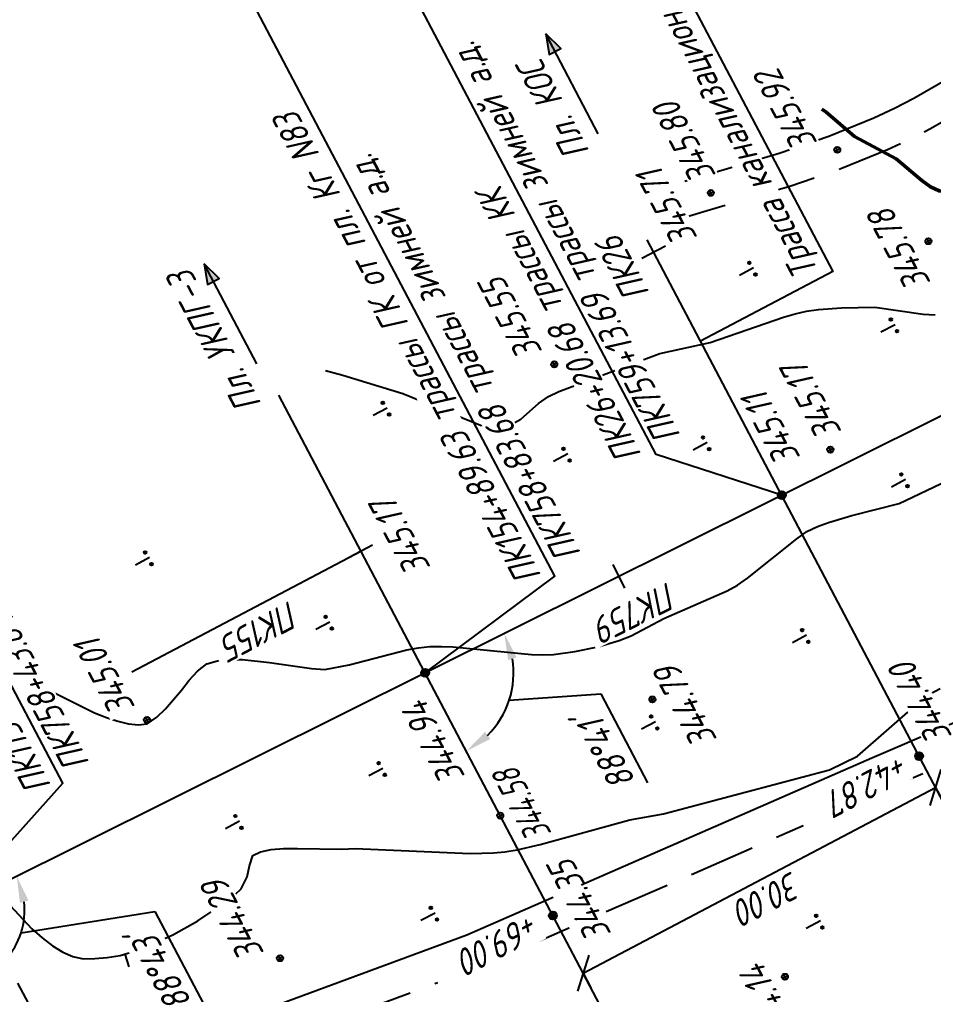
# Model space of a CAD drawing. Extents: x 1517488 to 1518012, y 2189588 to 2190112.
# Drawn here: x 1517687.6 to 1517756.4, y 2189921.6 to 2189995 of the extents above; entities that cross this region are included whole.
import ezdxf
from ezdxf.enums import TextEntityAlignment as Align

# ---------------------------------------------------------------- set-up
doc = ezdxf.new("R2010")
doc.units = 0
doc.linetypes.add('ИИDash_50_20', pattern=[7, 5, -2])
doc.linetypes.add('ИИDash_80_20', pattern=[10, 8, -2])
for name, color, linetype, lineweight in [('ИИ_ДОРОГА_025', 7, 'Continuous', 25), ('ИИ_ОТМЕТКА_025', 7, 'Continuous', 25), ('ИИ_ПИКЕТАЖ_025', 7, 'Continuous', 25), ('ИИ_РАЗМЕР_025', 7, 'Continuous', 25), ('ИИ_РЕЛЬЕФ_025', 34, 'Continuous', 25), ('ИИ_РЕЛЬЕФ_050', 34, 'Continuous', 50), ('ИИ_ТЕКСТ_025', 7, 'Continuous', 25), ('ИИ_ТРАССА_АД_025', 1, 'Continuous', 25), ('ИИ_ТРАССА_ТРУБ_025', 7, 'Continuous', 25), ('ИИ_УГОДЬЯ_025', 7, 'Continuous', 25)]:
    doc.layers.add(name, color=color, linetype=linetype, lineweight=lineweight)
doc.styles.add('VNIPISIMPLEXCUR', font='simplex.shx', dxfattribs={"width": 0.8, "oblique": 15})
doc.dimstyles.new('ИИ-1000-м-dm$0', dxfattribs={"dimtxt": 2.5, "dimasz": 2.5, "dimexe": 1.25, "dimexo": 0, "dimgap": 1, "dimtad": 1, "dimtoh": 1, "dimzin": 1, "dimdsep": 46, "dimtxsty": 'VNIPISIMPLEXCUR', "dimblk": 'OBLIQUE', "dimcen": 2.5, "dimaunit": 1, "dimazin": 0, "dimtfac": 1, "dimtmove": 1, "dimatfit": 2, "dimfxl": 1, "dimarcsym": 0})
doc.dimstyles.new('ИИ-1000-м-dm$2', dxfattribs={"dimtxt": 2.5, "dimasz": 2.5, "dimexe": 1.25, "dimexo": 0, "dimgap": 1, "dimtad": 2, "dimtoh": 1, "dimzin": 1, "dimdsep": 46, "dimtxsty": 'VNIPISIMPLEXCUR', "dimcen": 2.5, "dimaunit": 1, "dimazin": 0, "dimtfac": 1, "dimtmove": 1, "dimatfit": 2, "dimfxl": 1, "dimarcsym": 0})

# ---------------------------------------------------------------- blocks, each defined once
blk = doc.blocks.new('PICKET')
at = {"color": 0, "linetype": 'Continuous', "lineweight": 25}
for p, q in [((-0.23, 0), (0.23, 0)), ((0, 0.23), (0, -0.23))]:
    blk.add_line(p, q, dxfattribs=at)
blk.add_circle((0, 0), 0.23, dxfattribs=at)
at = {"color": 0, "linetype": 'Continuous', "style": 'VNIPISIMPLEXCUR', "oblique": 15, "width": 0.8}
blk.add_attdef('OTMETKA', (1.25, 0.3), '', height=2, dxfattribs=at)
at = {"color": 8, "linetype": 'Continuous', "style": 'VNIPISIMPLEXCUR', "oblique": 15, "width": 0.8, "flags": 1}
blk.add_attdef('NOMER', (1.25, -2.7), '', height=2, dxfattribs=at)
blk = doc.blocks.new('ИИ05407')
at = {"linetype": 'Continuous', "lineweight": 25}
h = blk.add_hatch(color=0, dxfattribs=at)
edge = h.paths.add_edge_path()
edge.add_arc((-0.5, 0.1), 0.1, 0, 360)
h = blk.add_hatch(color=0, dxfattribs=at)
edge = h.paths.add_edge_path()
edge.add_arc((0.5, 0.1), 0.1, 0, 360)
at = {"color": 0, "linetype": 'Continuous', "lineweight": 25}
blk.add_lwpolyline([(0, 0), (0, 1.2)], dxfattribs=at)
for centre in [(-0.5, 0.1), (0.5, 0.1)]:
    blk.add_circle(centre, 0.1, dxfattribs=at)
blk = doc.blocks.new('ИИ15001')
at = {"color": 0, "linetype": 'Continuous', "lineweight": 25}
blk.add_lwpolyline([(0, 1), (0, -1)], dxfattribs=at)
at = {"color": 0, "linetype": 'Continuous', "lineweight": 25, "style": 'VNIPISIMPLEXCUR', "oblique": 15, "width": 0.8}
blk.add_attdef('STATIONING', text='', height=2, dxfattribs=at).set_placement((0, 2), align=Align.CENTER)
at = {"color": 7, "linetype": 'Continuous', "lineweight": 25, "style": 'VNIPISIMPLEXCUR', "oblique": 15, "width": 0.8}
blk.add_attdef('HEIGHT', text='', height=2, dxfattribs=at).set_placement((0, -2), align=Align.TOP_CENTER)
blk = doc.blocks.new('ИИ150022')
at = {"linetype": 'Continuous', "lineweight": 25}
h = blk.add_hatch(color=0, dxfattribs=at)
edge = h.paths.add_edge_path()
edge.add_arc((0, 0), 0.3, 0, 360)
at = {"color": 0, "linetype": 'Continuous', "lineweight": 25}
blk.add_circle((0, 0), 0.3, dxfattribs=at)
at = {"color": 0, "linetype": 'Continuous', "style": 'VNIPISIMPLEXCUR', "oblique": 15, "width": 0.8}
for tag, p in [('STATIONING1', (1, 4.7)), ('STATIONING2', (1, 1.3))]:
    blk.add_attdef(tag, p, '', height=2, dxfattribs=at)
at = {"color": 7, "linetype": 'Continuous', "style": 'VNIPISIMPLEXCUR', "oblique": 15, "width": 0.8}
blk.add_attdef('HEIGHT', text='', height=2, dxfattribs=at).set_placement((0, -1.3), align=Align.TOP_CENTER)
blk = doc.blocks.new('ИИ15002')
at = {"linetype": 'Continuous', "lineweight": 25}
h = blk.add_hatch(color=0, dxfattribs=at)
edge = h.paths.add_edge_path()
edge.add_arc((0, 0), 0.3, 0, 360)
at = {"color": 0, "linetype": 'Continuous', "lineweight": 25}
blk.add_circle((0, 0), 0.3, dxfattribs=at)
at = {"color": 0, "linetype": 'Continuous', "style": 'VNIPISIMPLEXCUR', "oblique": 15, "width": 0.8}
blk.add_attdef('STATIONING', (1, 1.3), '', height=2, rotation=90, dxfattribs=at)
at = {"color": 7, "linetype": 'Continuous', "style": 'VNIPISIMPLEXCUR', "oblique": 15, "width": 0.8}
blk.add_attdef('HEIGHT', text='', height=2, dxfattribs=at).set_placement((0, -1.3), align=Align.TOP_CENTER)
blk = doc.blocks.new('ИИ053296')
at = {"color": 0, "linetype": 'Continuous', "lineweight": 25}
blk.add_lwpolyline([(0, 0), (1, 0)], dxfattribs=at)
blk = doc.blocks.new('ИИ15008')
at = {"linetype": 'Continuous', "lineweight": 25}
blk.add_hatch(color=0, dxfattribs=at).paths.add_polyline_path([(0, 0), (1.5, -0.5), (1.5, 0.5)])
at = {"color": 0, "linetype": 'Continuous', "lineweight": 25}
blk.add_lwpolyline([(0, 0), (1.5, -0.5), (1.5, 0.5)], close=True, dxfattribs=at)
blk.add_lwpolyline([(8.5, 0), (0, 0)], dxfattribs=at)
blk = doc.blocks.new('*D23')
at = {"layer": 'Defpoints', "color": 0, "transparency": 16777216}
for p in [(1517814.441, 2189993.765), (1517707.086, 2189966.699), (1517724.752, 2189945.437), (1517583.525, 2189878.795), (1517834.42, 2189724.983)]:
    blk.add_point(p, dxfattribs=at)
at = {"layer": 'ИИ_РАЗМЕР_025', "color": 0, "lineweight": -2, "transparency": 16777216}
for p, q in [((1517724.44, 2189943.751), (1517731.324, 2189944.207)), ((1517731.324, 2189944.207), (1517734.849, 2189937.516))]:
    blk.add_line(p, q, dxfattribs=at)
blk.add_arc((1517718.097, 2189945.797), 6.664, 315.03946, 9.20858, dxfattribs=at)
at = {"layer": 'ИИ_РАЗМЕР_025', "color": 0, "transparency": 16777216}
for points in [[(1517724.359, 2189946.761), (1517724.993, 2189946.966), (1517724.063, 2189948.767)], [(1517723.011, 2189940.82), (1517722.615, 2189941.356), (1517721.204, 2189939.901)]]:
    blk.add_solid(points, dxfattribs=at)
at = {"layer": 'ИИ_РАЗМЕР_025', "color": 0, "transparency": 16777216, "insert": (1517731.707, 2189939.852), "char_height": 2, "attachment_point": 5, "rotation": 117.7798, "style": 'VNIPISIMPLEXCUR'}
blk.add_mtext("88°41'", dxfattribs=at)
blk = doc.blocks.new('*D24')
at = {"layer": 'Defpoints', "color": 0, "transparency": 16777216}
for p in [(1517814.441, 2189993.765), (1517687.048, 2189924.909), (1517697, 2189900), (1517583.525, 2189878.795), (1517720.64, 2189855.08)]:
    blk.add_point(p, dxfattribs=at)
at = {"layer": 'ИИ_РАЗМЕР_025', "color": 0, "lineweight": -2, "transparency": 16777216}
for p, q in [((1517687.671, 2189926.226), (1517697.747, 2189927.842)), ((1517697.747, 2189927.842), (1517701.414, 2189920.882)), ((1517697, 2189900), (1517684.337, 2189924.061))]:
    blk.add_line(p, q, dxfattribs=at)
blk.add_arc((1517682.283, 2189927.965), 5.662, 318.10359, 6.12109, dxfattribs=at)
at = {"layer": 'ИИ_РАЗМЕР_025', "color": 0, "transparency": 16777216}
for points in [[(1517687.592, 2189928.475), (1517688.232, 2189928.662), (1517687.351, 2189930.489)], [(1517686.702, 2189923.922), (1517686.292, 2189924.447), (1517684.919, 2189922.955)]]:
    blk.add_solid(points, dxfattribs=at)
at = {"layer": 'ИИ_РАЗМЕР_025', "color": 0, "transparency": 16777216, "insert": (1517698.201, 2189923.353), "char_height": 2, "attachment_point": 5, "rotation": 117.7798, "style": 'VNIPISIMPLEXCUR'}
blk.add_mtext("88°43'", dxfattribs=at)
blk = doc.blocks.new('_Oblique')
at = {"color": 0, "linetype": 'ByBlock', "lineweight": -2}
blk.add_line((-0.5, -0.5), (0.5, 0.5), dxfattribs=at)
blk = doc.blocks.new('*D29')
at = {"layer": 'Defpoints', "color": 0, "transparency": 16777216}
for p in [(1517756.552, 2189937.166), (1517756.552, 2189937.166), (1517730.01, 2189923.184)]:
    blk.add_point(p, dxfattribs=at)
at = {"layer": 'ИИ_РАЗМЕР_025', "color": 0, "lineweight": -2, "transparency": 16777216}
for p, q in [((1517730.01, 2189923.184), (1517756.552, 2189937.166)), ((1517756.552, 2189937.166), (1517757.135, 2189936.06)), ((1517730.01, 2189923.184), (1517730.592, 2189922.078))]:
    blk.add_line(p, q, dxfattribs=at)
at = {"layer": 'ИИ_РАЗМЕР_025', "color": 0, "lineweight": -2, "transparency": 16777216, "xscale": 2, "yscale": 2, "zscale": 2}
for p, rotation in [((1517756.552, 2189937.166), 27.77979618592597), ((1517730.01, 2189923.184), 207.779796185926)]:
    blk.add_blockref('_Oblique', p, dxfattribs=dict(at, rotation=rotation))
at = {"layer": 'ИИ_РАЗМЕР_025', "color": 0, "transparency": 16777216, "insert": (1517743.98, 2189928.848), "char_height": 2, "attachment_point": 5, "rotation": 207.7798, "style": 'VNIPISIMPLEXCUR'}
blk.add_mtext('30.00', dxfattribs=at)

msp = doc.modelspace()

# ---------------------------------------------------------------- linework, layer by layer
for points, elevation in [([(1517718.097, 2189945.797), (1517727.862, 2189953.078), (1517703.491, 2189999.34)], 344.94), ([(1517682.254, 2189927.951), (1517690.82, 2189937.506), (1517666.45, 2189983.768)], 344.41)]:
    msp.add_lwpolyline(points, dxfattribs=dict(elevation=elevation))
at = {"layer": 'ИИ_ДОРОГА_025', "flags": 128}
for points in [[(1517737.667, 2189982.808), (1517738.591, 2189983.088), (1517744.779, 2189984.92), (1517748.501, 2189986.2), (1517751.89, 2189987.583), (1517753.443, 2189988.305), (1517754.91, 2189989.051), (1517759.401, 2189991.646), (1517761.195, 2189992.72)], [(1517691.338, 2189915.047), (1517721.243, 2189926.069), (1517751.751, 2189939.408), (1517794.67, 2189957.828), (1517813.816, 2189968.465), (1517817.812, 2189970.917)]]:
    msp.add_lwpolyline(points, dxfattribs=at)
at = {"layer": 'ИИ_ДОРОГА_025', "linetype": 'ИИDash_50_20', "flags": 128}
for points in [[(1517735.922, 2189979.563), (1517739.337, 2189980.598), (1517745.571, 2189982.442), (1517749.416, 2189983.765), (1517752.93, 2189985.199), (1517754.581, 2189985.967), (1517756.151, 2189986.765), (1517760.721, 2189989.406), (1517762.418, 2189990.399)], [(1517692.57, 2189912.73), (1517722.215, 2189923.655), (1517752.785, 2189937.022), (1517795.817, 2189955.491), (1517815.128, 2189966.219), (1517819.027, 2189968.612)]]:
    msp.add_lwpolyline(points, dxfattribs=at)
at = {"layer": 'ИИ_ДОРОГА_025', "linetype": 'ИИDash_80_20', "flags": 128}
msp.add_lwpolyline([(1517673.66, 2189949.09), (1517686.631, 2189923.903), (1517691.338, 2189915.047)], dxfattribs=at)
at = {"layer": 'ИИ_ПИКЕТАЖ_025', "elevation": 345.11}
msp.add_lwpolyline([(1517744.96, 2189959.172), (1517735.514, 2189962.243), (1517715.157, 2190000.888)], dxfattribs=at)
at = {"layer": 'ИИ_ПИКЕТАЖ_025', "color": 4}
msp.add_lwpolyline([(1517696.023, 2189945.884), (1517713.266, 2189954.968)], dxfattribs=at)
at = {"layer": 'ИИ_РЕЛЬЕФ_025'}
for points, elevation in [([(1517710.598, 2189968.549), (1517711.898, 2189968.22), (1517716.421, 2189966.83), (1517722.279, 2189964.45), (1517723.04, 2189964.397), (1517724.637, 2189964.516), (1517725.313, 2189964.895), (1517726.647, 2189966.064), (1517727.394, 2189966.599), (1517728.166, 2189966.99), (1517735.777, 2189969.837), (1517739.573, 2189970.658), (1517745.092, 2189972.586), (1517745.974, 2189972.833), (1517746.829, 2189973.024), (1517747.731, 2189973.162), (1517749.452, 2189973.271), (1517751.982, 2189973.332), (1517755.617, 2189972.801), (1517756.523, 2189972.755)], 345.5), ([(1517687.317, 2189945.722), (1517693.217, 2189942.8), (1517694.117, 2189942.435), (1517694.972, 2189942.15), (1517695.773, 2189941.963), (1517696.512, 2189941.89), (1517697.182, 2189941.949), (1517697.898, 2189942.463), (1517698.547, 2189943.085), (1517699.749, 2189944.497), (1517700.331, 2189945.242), (1517700.957, 2189945.918), (1517701.657, 2189946.469), (1517702.475, 2189946.697), (1517703.373, 2189946.796), (1517704.336, 2189946.792), (1517706.39, 2189946.579), (1517709.551, 2189946.13), (1517710.562, 2189946.049), (1517712.384, 2189946.392), (1517716.727, 2189947.521), (1517717.597, 2189947.68), (1517718.469, 2189947.776), (1517719.332, 2189947.786), (1517720.197, 2189947.763), (1517726.11, 2189947.172), (1517726.915, 2189947.151), (1517727.771, 2189947.192), (1517729.383, 2189947.41), (1517731.107, 2189947.764), (1517732.708, 2189948.226), (1517733.61, 2189948.593), (1517736.083, 2189949.897), (1517740.859, 2189951.974), (1517741.624, 2189952.402), (1517742.389, 2189952.92), (1517746.092, 2189955.892), (1517746.861, 2189956.445), (1517747.658, 2189956.812), (1517748.493, 2189957.124), (1517750.242, 2189957.633), (1517753.81, 2189958.55), (1517757.448, 2189960.271)], 345), ([(1517683.828, 2189931.512), (1517688.483, 2189926.537), (1517689.263, 2189925.848), (1517690.04, 2189925.255), (1517690.813, 2189924.779), (1517691.58, 2189924.443), (1517692.34, 2189924.266), (1517693.222, 2189924.291), (1517694.159, 2189924.372), (1517695.135, 2189924.52), (1517696.136, 2189924.811), (1517697.148, 2189925.18), (1517699.142, 2189926.094), (1517700.998, 2189927.14), (1517702.597, 2189928.199), (1517703.82, 2189929.148), (1517704.254, 2189929.545), (1517704.703, 2189930.442), (1517704.866, 2189931.274), (1517705.124, 2189932.05), (1517705.715, 2189932.33), (1517706.504, 2189932.495), (1517707.446, 2189932.572), (1517708.495, 2189932.588), (1517711.826, 2189932.53), (1517712.844, 2189932.564), (1517721.495, 2189932.194), (1517723.264, 2189932.253), (1517724.097, 2189932.331), (1517725.035, 2189932.47), (1517726.778, 2189932.87), (1517733.518, 2189934.736), (1517736.049, 2189935.183), (1517748.546, 2189938.489), (1517750.675, 2189939.531), (1517755.634, 2189943.869), (1517756.191, 2189944.256), (1517756.884, 2189944.617)], 344.5)]:
    msp.add_lwpolyline(points, dxfattribs=dict(at, elevation=elevation))
at = {"layer": 'ИИ_РЕЛЬЕФ_050', "elevation": 346}
msp.add_lwpolyline([(1517747.97, 2189988.236), (1517748.269, 2189988.033), (1517750.44, 2189986.164), (1517753.57, 2189984.49), (1517755.505, 2189982.86), (1517756.156, 2189982.396), (1517756.816, 2189982.073), (1517759.678, 2189981.982), (1517760.411, 2189981.768), (1517761.128, 2189981.453), (1517761.89, 2189981.219), (1517762.76, 2189981.249), (1517763.364, 2189981.449), (1517764.052, 2189981.772), (1517764.806, 2189982.2), (1517766.439, 2189983.304), (1517768.121, 2189984.622), (1517769.711, 2189986.014), (1517771.065, 2189987.341), (1517771.61, 2189987.936), (1517772.238, 2189988.748), (1517772.74, 2189989.563), (1517774.324, 2189992.835), (1517775.525, 2189995.614)], dxfattribs=at)
at = {"layer": 'ИИ_ТЕКСТ_025'}
msp.add_lwpolyline([(1517726.228, 2190018.869), (1517748.805, 2189976.011), (1517738.851, 2189970.767)], dxfattribs=at)
at = {"layer": 'ИИ_ТРАССА_АД_025'}
msp.add_lwpolyline([(1517814.441, 2189993.765), (1517583.525, 2189878.795)], dxfattribs=at)
at = {"layer": 'ИИ_ТРАССА_ТРУБ_025', "color": 34}
msp.add_lwpolyline([(1517809.905, 2189835.887), (1517734.833, 2189978.395)], dxfattribs=at)
at = {"layer": 'ИИ_ТРАССА_ТРУБ_025', "color": 4}
msp.add_lwpolyline([(1517834.42, 2189724.983), (1517707.086, 2189966.699)], dxfattribs=at)

# ---------------------------------------------------------------- block references
at = {"layer": 'ИИ_РЕЛЬЕФ_025', "rotation": 287.4692741559177}
msp.add_blockref('ИИ053296', (1517695.488, 2189924.622, 344.5), dxfattribs=at)
at = {"layer": 'ИИ_ТЕКСТ_025', "rotation": 297.7797222222222}
for p in [(1517727.182, 2189993.904), (1517701.462, 2189976.585)]:
    msp.add_blockref('ИИ15008', p, dxfattribs=at)
at = {"layer": 'ИИ_УГОДЬЯ_025', "rotation": 117.7797222222222}
for p in [(1517742.845, 2189976.276), (1517753.492, 2189972.004), (1517715.247, 2189965.732), (1517739.351, 2189963.128), (1517728.845, 2189962.276), (1517754.291, 2189960.343), (1517697.346, 2189954.474), (1517710.939, 2189949.616), (1517746.823, 2189948.628), (1517735.45, 2189942.108), (1517714.923, 2189938.602), (1517704.131, 2189934.627), (1517718.855, 2189927.713), (1517747.873, 2189927.122)]:
    msp.add_blockref('ИИ05407', p, dxfattribs=at)

# ---------------------------------------------------------------- next in the draw order: wipeouts: each hides what was drawn before it
at = {"lineweight": 0}
for points, layer in [([(1517756.374, 2189975.196), (1517752.419, 2189982.703), (1517750.402, 2189981.641), (1517754.356, 2189974.134)], 'ИИ_ОТМЕТКА_025'), ([(1517706.17, 2189924.733), (1517702.251, 2189932.173), (1517700.234, 2189931.11), (1517704.153, 2189923.671)], 'ИИ_ОТМЕТКА_025'), ([(1517746.532, 2189918.57), (1517742.779, 2189925.694), (1517740.762, 2189924.631), (1517744.514, 2189917.507)], 'ИИ_ОТМЕТКА_025'), ([(1517690.043, 2189937.518), (1517666.132, 2189982.91), (1517664.114, 2189981.847), (1517688.025, 2189936.455)], 'ИИ_ПИКЕТАЖ_025'), ([(1517746.82, 2189961.545), (1517743.256, 2189968.311), (1517741.239, 2189967.248), (1517744.803, 2189960.482)], 'ИИ_ПИКЕТАЖ_025'), ([(1517736.762, 2189953.012), (1517729.961, 2189949.626), (1517730.978, 2189947.585), (1517737.778, 2189950.971)], 'ИИ_ПИКЕТАЖ_025'), ([(1517708.311, 2189951.634), (1517701.792, 2189948.199), (1517702.854, 2189946.182), (1517709.373, 2189949.616)], 'ИИ_ПИКЕТАЖ_025'), ([(1517721.617, 2189937.438), (1517717.723, 2189944.832), (1517715.705, 2189943.769), (1517719.6, 2189936.376)], 'ИИ_ПИКЕТАЖ_025'), ([(1517753.803, 2189939.866), (1517745.869, 2189935.686), (1517746.932, 2189933.669), (1517754.866, 2189937.848)], 'ИИ_ПИКЕТАЖ_025'), ([(1517726.176, 2189927.832), (1517718.4, 2189923.736), (1517719.463, 2189921.718), (1517727.239, 2189925.815)], 'ИИ_ПИКЕТАЖ_025'), ([(1517746.556, 2189931.598), (1517740.255, 2189928.279), (1517741.405, 2189926.097), (1517747.705, 2189929.416)], 'ИИ_РАЗМЕР_025'), ([(1517747.675, 2189976.523), (1517725.504, 2190018.61), (1517723.487, 2190017.548), (1517745.658, 2189975.46)], 'ИИ_ТЕКСТ_025'), ([(1517705.872, 2189966.243), (1517699.064, 2189979.166), (1517697.047, 2189978.104), (1517703.854, 2189965.181)], 'ИИ_ТЕКСТ_025')]:
    msp.add_wipeout(points, dxfattribs=at).dxf.layer = layer

# ---------------------------------------------------------------- next in the draw order: block references
at = {"layer": 'ИИ_ОТМЕТКА_025'}
ref = msp.add_blockref('PICKET', (1517756.01, 2189978.29, 345.78), dxfattribs=dict(at, rotation=117.7797222222222))
ref.add_attrib('OTMETKA', '345.78', (1517756.232, 2189975.165, 345.78), dxfattribs={"layer": '0', "color": 0, "height": 2, "rotation": 117.77972, "style": 'VNIPISIMPLEXCUR', "oblique": 15, "width": 0.8})
ref = msp.add_blockref('PICKET', (1517745.2, 2189922.92, 344.14), dxfattribs=dict(at, rotation=117.7797222222222))
ref.add_attrib('OTMETKA', '344.14', (1517746.39, 2189918.538, 344.14), dxfattribs={"layer": '0', "color": 0, "height": 2, "rotation": 117.77972, "style": 'VNIPISIMPLEXCUR', "oblique": 15, "width": 0.8})

# ---------------------------------------------------------------- next in the draw order: wipeouts: each hides what was drawn before it
at = {"lineweight": 0}
for points, layer in [([(1517747.835, 2189985.717), (1517743.893, 2189993.202), (1517741.876, 2189992.139), (1517745.818, 2189984.654)], 'ИИ_ОТМЕТКА_025'), ([(1517749.658, 2189963.98), (1517745.775, 2189971.352), (1517743.758, 2189970.29), (1517747.641, 2189962.917)], 'ИИ_ОТМЕТКА_025'), ([(1517740.279, 2189940.816), (1517736.36, 2189948.256), (1517734.343, 2189947.193), (1517738.262, 2189939.753)], 'ИИ_ОТМЕТКА_025'), ([(1517692.929, 2189939.221), (1517673.149, 2189976.768), (1517671.132, 2189975.706), (1517690.911, 2189938.158)], 'ИИ_ПИКЕТАЖ_025'), ([(1517758.303, 2189940.446), (1517754.361, 2189947.93), (1517752.343, 2189946.868), (1517756.286, 2189939.383)], 'ИИ_ПИКЕТАЖ_025'), ([(1517732.262, 2189925.252), (1517728.307, 2189932.76), (1517726.29, 2189931.697), (1517730.245, 2189924.19)], 'ИИ_ПИКЕТАЖ_025'), ([(1517701.206, 2189920.669), (1517697.684, 2189927.355), (1517695.14, 2189926.015), (1517698.662, 2189919.328)], 'ИИ_РАЗМЕР_025'), ([(1517730.587, 2189985.261), (1517725.827, 2189994.296), (1517723.81, 2189993.234), (1517728.57, 2189984.198)], 'ИИ_ТЕКСТ_025'), ([(1517705.872, 2189966.243), (1517699.064, 2189979.166), (1517697.047, 2189978.104), (1517703.854, 2189965.181)], 'ИИ_ТЕКСТ_025')]:
    msp.add_wipeout(points, dxfattribs=at).dxf.layer = layer

# ---------------------------------------------------------------- next in the draw order: block references
at = {"layer": 'ИИ_ОТМЕТКА_025'}
ref = msp.add_blockref('PICKET', (1517749.14, 2189985.17, 345.92), dxfattribs=dict(at, rotation=117.7797222222222))
ref.add_attrib('OTMETKA', '345.92', (1517747.694, 2189985.685, 345.92), dxfattribs={"layer": '0', "color": 0, "height": 2, "rotation": 117.77972, "style": 'VNIPISIMPLEXCUR', "oblique": 15, "width": 0.8})
ref = msp.add_blockref('PICKET', (1517748.62, 2189962.6, 345.17), dxfattribs=dict(at, rotation=117.7797222222222))
ref.add_attrib('OTMETKA', '345.17', (1517749.517, 2189963.948, 345.17), dxfattribs={"layer": '0', "color": 0, "height": 2, "rotation": 117.77972, "style": 'VNIPISIMPLEXCUR', "oblique": 15, "width": 0.8})
ref = msp.add_blockref('PICKET', (1517707.175, 2189924.314, 344.29), dxfattribs=dict(at, rotation=117.7797222222222))
ref.add_attrib('OTMETKA', '344.29', (1517706.028, 2189924.701, 344.29), dxfattribs={"layer": '0', "color": 0, "height": 2, "rotation": 117.77972, "style": 'VNIPISIMPLEXCUR', "oblique": 15, "width": 0.8})
at = {"layer": 'ИИ_ПИКЕТАЖ_025', "color": 1}
ref = msp.add_blockref('ИИ15001', (1517732.704, 2189953.069), dxfattribs=dict(at, rotation=206.4682))
ref.add_attrib('STATIONING', 'ПК759', dxfattribs={"layer": '0', "color": 0, "linetype": 'Continuous', "height": 2, "rotation": 206.4682, "style": 'VNIPISIMPLEXCUR', "oblique": 15, "width": 0.8}).set_placement((1517733.595, 2189951.279), align=Align.CENTER)
at = {"layer": 'ИИ_ПИКЕТАЖ_025', "color": 34}
ref = msp.add_blockref('ИИ15002', (1517755.303, 2189939.538, 344.4), dxfattribs=dict(at, rotation=117.7797961859177))
ref.add_attrib('STATIONING', '+42.87', (1517753.948, 2189939.784, 167.72), dxfattribs={"layer": '0', "color": 0, "linetype": 'Continuous', "height": 2, "rotation": 207.7798, "style": 'VNIPISIMPLEXCUR', "oblique": 15, "width": 0.8})
ref.add_attrib('HEIGHT', '344.40', dxfattribs={"layer": '0', "color": 7, "linetype": 'Continuous', "height": 2, "rotation": 117.7798, "style": 'VNIPISIMPLEXCUR', "oblique": 15, "width": 0.8}).set_placement((1517754.546, 2189942.987, 167.72), align=Align.TOP_CENTER)
at = {"layer": 'ИИ_ПИКЕТАЖ_025', "color": 4, "rotation": 117.7797961859177}
msp.add_blockref('ИИ15002', (1517727.724, 2189927.524, 344.35), dxfattribs=at).add_auto_attribs({'STATIONING': '+69.00', 'HEIGHT': '344.35'})

# ---------------------------------------------------------------- next in the draw order: wipeouts: each hides what was drawn before it
at = {"lineweight": 0}
for points, layer in [([(1517696.454, 2189943.248), (1517692.747, 2189950.283), (1517690.73, 2189949.22), (1517694.436, 2189942.185)], 'ИИ_ОТМЕТКА_025'), ([(1517727.818, 2189933.745), (1517724.321, 2189940.384), (1517722.303, 2189939.322), (1517725.801, 2189932.683)], 'ИИ_ОТМЕТКА_025'), ([(1517734.74, 2189937.179), (1517731.218, 2189943.865), (1517728.674, 2189942.525), (1517732.196, 2189935.839)], 'ИИ_РАЗМЕР_025'), ([(1517730.587, 2189985.261), (1517725.827, 2189994.296), (1517723.81, 2189993.234), (1517728.57, 2189984.198)], 'ИИ_ТЕКСТ_025')]:
    msp.add_wipeout(points, dxfattribs=at).dxf.layer = layer

# ---------------------------------------------------------------- next in the draw order: block references
at = {"layer": 'ИИ_ОТМЕТКА_025'}
ref = msp.add_blockref('PICKET', (1517697.16, 2189942.25, 345.01), dxfattribs=dict(at, rotation=117.7797222222222))
ref.add_attrib('OTMETKA', '345.01', (1517696.312, 2189943.216, 345.01), dxfattribs={"layer": '0', "color": 0, "height": 2, "rotation": 117.77972, "style": 'VNIPISIMPLEXCUR', "oblique": 15, "width": 0.8})
ref = msp.add_blockref('PICKET', (1517735.22, 2189943.8, 344.79), dxfattribs=dict(at, rotation=117.7797222222222))
ref.add_attrib('OTMETKA', '344.79', (1517740.138, 2189940.784, 344.79), dxfattribs={"layer": '0', "color": 0, "height": 2, "rotation": 117.77972, "style": 'VNIPISIMPLEXCUR', "oblique": 15, "width": 0.8})
ref = msp.add_blockref('PICKET', (1517723.758, 2189935.051, 344.58), dxfattribs=dict(at, rotation=117.7797222222222))
ref.add_attrib('OTMETKA', '344.58', (1517727.676, 2189933.714, 344.58), dxfattribs={"layer": '0', "color": 0, "linetype": 'Continuous', "height": 2, "rotation": 117.77972, "style": 'VNIPISIMPLEXCUR', "oblique": 15, "width": 0.7})
at = {"layer": 'ИИ_ПИКЕТАЖ_025'}
ref = msp.add_blockref('ИИ150022', (1517682.254, 2189927.951, 344.41), dxfattribs=dict(at, rotation=117.7789050559178))
ref.add_attrib('STATIONING1', 'ПК113+07.49 трассы ГК от пл. Кг N72', (1517689.996, 2189937.307, 172.205), dxfattribs={"layer": '0', "color": 0, "linetype": 'Continuous', "height": 2, "rotation": 117.77891, "style": 'VNIPISIMPLEXCUR', "oblique": 15, "width": 0.8})
ref.add_attrib('STATIONING2', 'ПК758+43.64 трассы зимней а.д.', (1517692.882, 2189939.01, 172.205), dxfattribs={"layer": '0', "color": 0, "linetype": 'Continuous', "height": 2, "rotation": 117.77891, "style": 'VNIPISIMPLEXCUR', "oblique": 15, "width": 0.8})
ref.add_attrib('HEIGHT', '344.41', dxfattribs={"layer": '0', "color": 7, "linetype": 'Continuous', "height": 2, "rotation": 117.77891, "style": 'VNIPISIMPLEXCUR', "oblique": 15, "width": 0.8}).set_placement((1517677.601, 2189930.143, 172.205), align=Align.TOP_CENTER)

# ---------------------------------------------------------------- next in the draw order: dimensions: what is measured, and where the dimension line sits
at = {"layer": 'ИИ_РАЗМЕР_025'}
dim = msp.add_aligned_dim(p1=(1517730.01, 2189923.184), p2=(1517756.552, 2189937.166), distance=0, dimstyle='ИИ-1000-м-dm$0', override={"dimtxt": 2, "dimasz": 2, "dimgap": 0.5}, dxfattribs=at)
dim.commit()
dim.dimension.update_dxf_attribs({"geometry": '*D29', "text_midpoint": (1517743.98, 2189928.848)})

# ---------------------------------------------------------------- next in the draw order: wipeouts: each hides what was drawn before it
at = {"lineweight": 0}
msp.add_wipeout([(1517734.502, 2189962.431), (1517720.238, 2189989.511), (1517718.221, 2189988.448), (1517732.485, 2189961.369)], dxfattribs=at).dxf.layer = 'ИИ_ПИКЕТАЖ_025'

# ---------------------------------------------------------------- next in the draw order: wipeouts: each hides what was drawn before it
msp.add_wipeout([(1517737.436, 2189963.878), (1517717.799, 2190001.157), (1517715.781, 2190000.094), (1517735.418, 2189962.816)], dxfattribs=at).dxf.layer = 'ИИ_ПИКЕТАЖ_025'

# ---------------------------------------------------------------- next in the draw order: wipeouts: each hides what was drawn before it
for points in [[(1517726.956, 2189953.309), (1517702.856, 2189999.061), (1517700.838, 2189997.998), (1517724.939, 2189952.247)], [(1517735.316, 2189974.203), (1517732.486, 2189979.575), (1517730.469, 2189978.513), (1517733.299, 2189973.14)]]:
    msp.add_wipeout(points, dxfattribs=at).dxf.layer = 'ИИ_ПИКЕТАЖ_025'

# ---------------------------------------------------------------- next in the draw order: texts
at = {"layer": 'ИИ_ТЕКСТ_025', "style": 'VNIPISIMPLEXCUR', "oblique": 15, "width": 0.8}
msp.add_text('Пл. УКПГ-3', height=2, rotation=117.77972, dxfattribs=at).set_placement((1517705.825, 2189966.032))

# ---------------------------------------------------------------- next in the draw order: wipeouts: each hides what was drawn before it
at = {"lineweight": 0}
for points in [[(1517729.941, 2189954.991), (1517710.162, 2189992.539), (1517708.145, 2189991.476), (1517727.924, 2189953.929)], [(1517739.064, 2189978.097), (1517735.357, 2189985.132), (1517733.34, 2189984.069), (1517737.046, 2189977.034)]]:
    msp.add_wipeout(points, dxfattribs=at).dxf.layer = 'ИИ_ПИКЕТАЖ_025'

# ---------------------------------------------------------------- next in the draw order: texts
at = {"layer": 'ИИ_ТЕКСТ_025', "style": 'VNIPISIMPLEXCUR', "oblique": 15, "width": 0.8}
msp.add_text('Пл. КОС', height=2, rotation=117.77972, dxfattribs=at).set_placement((1517730.54, 2189985.05))

# ---------------------------------------------------------------- next in the draw order: wipeouts: each hides what was drawn before it
at = {"lineweight": 0}
for points, layer in [([(1517740.205, 2189983.269), (1517736.262, 2189990.753), (1517734.245, 2189989.691), (1517738.188, 2189982.206)], 'ИИ_ОТМЕТКА_025'), ([(1517727.124, 2189970.018), (1517723.169, 2189977.525), (1517721.152, 2189976.462), (1517725.106, 2189968.955)], 'ИИ_ОТМЕТКА_025'), ([(1517719.054, 2189953.102), (1517715.171, 2189960.475), (1517713.153, 2189959.412), (1517717.037, 2189952.04)], 'ИИ_ПИКЕТАЖ_025')]:
    msp.add_wipeout(points, dxfattribs=at).dxf.layer = layer

# ---------------------------------------------------------------- next in the draw order: block references
at = {"layer": 'ИИ_ОТМЕТКА_025'}
ref = msp.add_blockref('PICKET', (1517739.62, 2189981.93, 345.8), dxfattribs=dict(at, rotation=117.7797222222222))
ref.add_attrib('OTMETKA', '345.80', (1517740.063, 2189983.237, 345.8), dxfattribs={"layer": '0', "color": 0, "height": 2, "rotation": 117.77972, "style": 'VNIPISIMPLEXCUR', "oblique": 15, "width": 0.8})
ref = msp.add_blockref('PICKET', (1517727.83, 2189969.02, 345.55), dxfattribs=dict(at, rotation=117.7797222222222))
ref.add_attrib('OTMETKA', '345.55', (1517726.982, 2189969.986, 345.55), dxfattribs={"layer": '0', "color": 0, "height": 2, "rotation": 117.77972, "style": 'VNIPISIMPLEXCUR', "oblique": 15, "width": 0.8})
at = {"layer": 'ИИ_ПИКЕТАЖ_025'}
ref = msp.add_blockref('ИИ150022', (1517744.96, 2189959.172, 345.11), dxfattribs=dict(at, rotation=117.7789050559178))
ref.add_attrib('STATIONING1', 'ПК26+20.68 трассы КК', (1517734.455, 2189962.22, 345.11), dxfattribs={"layer": '0', "color": 0, "linetype": 'Continuous', "height": 2, "rotation": 117.77891, "style": 'VNIPISIMPLEXCUR', "oblique": 15, "width": 0.8})
ref.add_attrib('STATIONING2', 'ПК759+13.69 трассы зимней а.д.', (1517737.389, 2189963.667, 345.11), dxfattribs={"layer": '0', "color": 0, "linetype": 'Continuous', "height": 2, "rotation": 117.77891, "style": 'VNIPISIMPLEXCUR', "oblique": 15, "width": 0.8})
ref.add_attrib('HEIGHT', '345.11', dxfattribs={"layer": '0', "color": 7, "linetype": 'Continuous', "height": 2, "rotation": 117.77891, "style": 'VNIPISIMPLEXCUR', "oblique": 15, "width": 0.8}).set_placement((1517743.293, 2189963.648, 345.11), align=Align.TOP_CENTER)
ref = msp.add_blockref('ИИ150022', (1517718.097, 2189945.797, 344.94), dxfattribs=dict(at, rotation=117.7789050559178))
ref.add_attrib('STATIONING1', 'ПК154+89.63 трассы ГК от пл. Кг N83', (1517726.909, 2189953.098, 344.94), dxfattribs={"layer": '0', "color": 0, "linetype": 'Continuous', "height": 2, "rotation": 117.77891, "style": 'VNIPISIMPLEXCUR', "oblique": 15, "width": 0.8})
ref.add_attrib('STATIONING2', 'ПК758+83.68 трассы зимней а.д.', (1517729.894, 2189954.78, 344.94), dxfattribs={"layer": '0', "color": 0, "linetype": 'Continuous', "height": 2, "rotation": 117.77891, "style": 'VNIPISIMPLEXCUR', "oblique": 15, "width": 0.8})
ref.add_attrib('HEIGHT', '344.94', dxfattribs={"layer": '0', "color": 7, "linetype": 'Continuous', "height": 2, "rotation": 117.77891, "style": 'VNIPISIMPLEXCUR', "oblique": 15, "width": 0.8}).set_placement((1517717.842, 2189940.014, 344.94), align=Align.TOP_CENTER)
at = {"layer": 'ИИ_ПИКЕТАЖ_025', "color": 34}
ref = msp.add_blockref('ИИ15001', (1517735.321, 2189977.47, 345.71), dxfattribs=dict(at, rotation=117.7798))
ref.add_attrib('STATIONING', 'ПК26', dxfattribs={"layer": '0', "color": 0, "linetype": 'Continuous', "lineweight": 25, "height": 2, "rotation": 117.7798, "style": 'VNIPISIMPLEXCUR', "oblique": 15, "width": 0.8}).set_placement((1517733.867, 2189976.654, 172.855), align=Align.CENTER)
ref.add_attrib('HEIGHT', '345.71', dxfattribs={"layer": '0', "color": 7, "linetype": 'Continuous', "lineweight": 25, "height": 2, "rotation": 117.7798, "style": 'VNIPISIMPLEXCUR', "oblique": 15, "width": 0.8}).set_placement((1517735.466, 2189980.335, 172.855), align=Align.TOP_CENTER)
at = {"layer": 'ИИ_ПИКЕТАЖ_025', "color": 4}
ref = msp.add_blockref('ИИ15001', (1517713.266, 2189954.968, 345.17), dxfattribs=dict(at, rotation=117.7798))
ref.add_attrib('STATIONING', 'ПК155', dxfattribs={"layer": '0', "color": 0, "linetype": 'Continuous', "lineweight": 25, "height": 2, "rotation": 207.7798, "style": 'VNIPISIMPLEXCUR', "oblique": 15, "width": 0.8}).set_placement((1517705.286, 2189949.882, 172.585), align=Align.CENTER)
ref.add_attrib('HEIGHT', '345.17', dxfattribs={"layer": '0', "color": 7, "linetype": 'Continuous', "lineweight": 25, "height": 2, "rotation": 117.7798, "style": 'VNIPISIMPLEXCUR', "oblique": 15, "width": 0.8}).set_placement((1517715.368, 2189955.509, 172.585), align=Align.TOP_CENTER)

# ---------------------------------------------------------------- next in the draw order: texts
at = {"layer": 'ИИ_ТЕКСТ_025', "style": 'VNIPISIMPLEXCUR', "oblique": 15, "width": 0.8}
msp.add_text('Трасса канализационного коллектора', height=2, rotation=117.77972, dxfattribs=at).set_placement((1517747.77, 2189976.042))

# ---------------------------------------------------------------- next in the draw order: dimensions: what is measured, and where the dimension line sits
at = {"layer": 'ИИ_РАЗМЕР_025'}
for base, line2, picture, middle in [((1517724.752, 2189945.437), ((1517834.42, 2189724.983), (1517707.086, 2189966.699)), '*D23', (1517731.707, 2189939.852)), ((1517687.048, 2189924.909), ((1517720.64, 2189855.08), (1517697, 2189900)), '*D24', (1517698.201, 2189923.353))]:
    dim = msp.add_angular_dim_2l(base=base, line1=((1517814.441, 2189993.765), (1517583.525, 2189878.795)), line2=line2, dimstyle='ИИ-1000-м-dm$2', override={"dimtxt": 2, "dimasz": 2, "dimgap": 0.5}, dxfattribs=at)
    dim.commit()
    dim.dimension.update_dxf_attribs({"geometry": picture, "text_midpoint": middle, "dimtype": 162})

doc.saveas('drawing.dxf')
